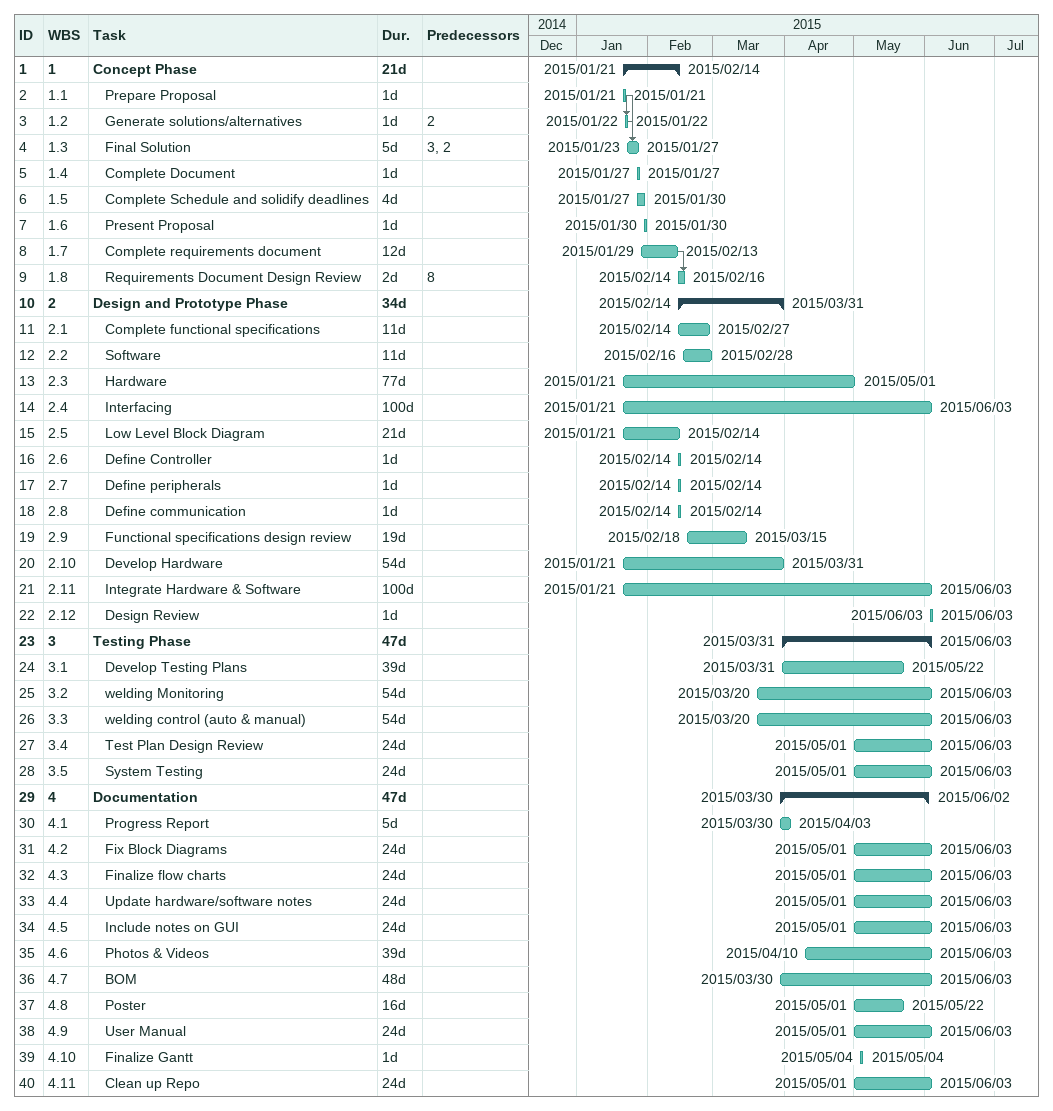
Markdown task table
| ID | WBS | Task | Duration | Start | Finish | Predecessors |
|---|---|---|---|---|---|---|
| 1 | 1 | **Concept Phase** | 21d | 2015-01-21 | 2015-02-14 |  |
| 2 | 1.1 | Prepare Proposal | 1d | 2015-01-21 | 2015-01-21 |  |
| 3 | 1.2 | Generate solutions/alternatives | 1d | 2015-01-22 | 2015-01-22 | 2 |
| 4 | 1.3 | Final Solution | 5d | 2015-01-23 | 2015-01-27 | 3, 2 |
| 5 | 1.4 | Complete Document | 1d | 2015-01-27 | 2015-01-27 |  |
| 6 | 1.5 | Complete Schedule and solidify deadlines | 4d | 2015-01-27 | 2015-01-30 |  |
| 7 | 1.6 | Present Proposal | 1d | 2015-01-30 | 2015-01-30 |  |
| 8 | 1.7 | Complete requirements document | 12d | 2015-01-29 | 2015-02-13 |  |
| 9 | 1.8 | Requirements Document Design Review | 2d | 2015-02-14 | 2015-02-16 | 8 |
| 10 | 2 | **Design and Prototype Phase** | 34d | 2015-02-14 | 2015-03-31 |  |
| 11 | 2.1 | Complete functional specifications | 11d | 2015-02-14 | 2015-02-27 |  |
| 12 | 2.2 | Software | 11d | 2015-02-16 | 2015-02-28 |  |
| 13 | 2.3 | Hardware | 77d | 2015-01-21 | 2015-05-01 |  |
| 14 | 2.4 | Interfacing | 100d | 2015-01-21 | 2015-06-03 |  |
| 15 | 2.5 | Low Level Block Diagram | 21d | 2015-01-21 | 2015-02-14 |  |
| 16 | 2.6 | Define Controller | 1d | 2015-02-14 | 2015-02-14 |  |
| 17 | 2.7 | Define peripherals | 1d | 2015-02-14 | 2015-02-14 |  |
| 18 | 2.8 | Define communication | 1d | 2015-02-14 | 2015-02-14 |  |
| 19 | 2.9 | Functional specifications design review | 19d | 2015-02-18 | 2015-03-15 |  |
| 20 | 2.10 | Develop Hardware | 54d | 2015-01-21 | 2015-03-31 |  |
| 21 | 2.11 | Integrate Hardware & Software | 100d | 2015-01-21 | 2015-06-03 |  |
| 22 | 2.12 | Design Review | 1d | 2015-06-03 | 2015-06-03 |  |
| 23 | 3 | **Testing Phase** | 47d | 2015-03-31 | 2015-06-03 |  |
| 24 | 3.1 | Develop Testing Plans | 39d | 2015-03-31 | 2015-05-22 |  |
| 25 | 3.2 | welding Monitoring | 54d | 2015-03-20 | 2015-06-03 |  |
| 26 | 3.3 | welding control (auto & manual) | 54d | 2015-03-20 | 2015-06-03 |  |
| 27 | 3.4 | Test Plan Design Review | 24d | 2015-05-01 | 2015-06-03 |  |
| 28 | 3.5 | System Testing | 24d | 2015-05-01 | 2015-06-03 |  |
| 29 | 4 | **Documentation** | 47d | 2015-03-30 | 2015-06-02 |  |
| 30 | 4.1 | Progress Report | 5d | 2015-03-30 | 2015-04-03 |  |
| 31 | 4.2 | Fix Block Diagrams | 24d | 2015-05-01 | 2015-06-03 |  |
| 32 | 4.3 | Finalize flow charts | 24d | 2015-05-01 | 2015-06-03 |  |
| 33 | 4.4 | Update hardware/software notes | 24d | 2015-05-01 | 2015-06-03 |  |
| 34 | 4.5 | Include notes on GUI | 24d | 2015-05-01 | 2015-06-03 |  |
| 35 | 4.6 | Photos & Videos | 39d | 2015-04-10 | 2015-06-03 |  |
| 36 | 4.7 | BOM | 48d | 2015-03-30 | 2015-06-03 |  |
| 37 | 4.8 | Poster | 16d | 2015-05-01 | 2015-05-22 |  |
| 38 | 4.9 | User Manual | 24d | 2015-05-01 | 2015-06-03 |  |
| 39 | 4.10 | Finalize Gantt | 1d | 2015-05-04 | 2015-05-04 |  |
| 40 | 4.11 | Clean up Repo | 24d | 2015-05-01 | 2015-06-03 |  |
